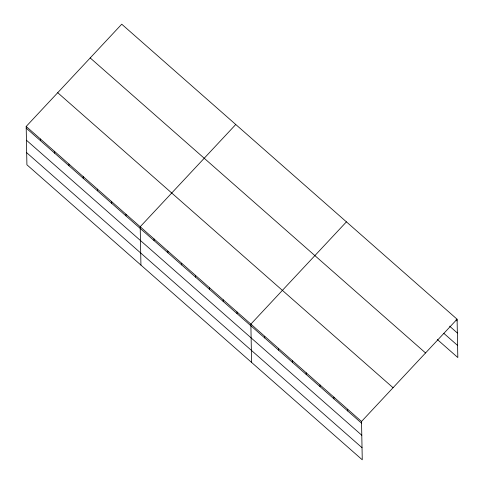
<?xml version="1.0" encoding="UTF-8"?>
<svg xmlns="http://www.w3.org/2000/svg" width="484" height="484" viewBox="0 0 484 484"><rect width="100%" height="100%" fill="white"/><g stroke="black" fill="none" stroke-linecap="round" stroke-linejoin="round"><path stroke-width="0.73" d="M457.09 319.21L361.53 421.461L362.262 459.8L26.91 164.79L26.178 126.451L121.738 24.2L457.09 319.21L457.822 357.549L437.348 339.538M235.756 124.503L140.197 226.754L140.935 265.093M346.423 221.86L250.863 324.111L251.595 362.443M456.013 319.93L457.12 320.904M449.606 326.18L457.35 332.998M443.755 333.288L457.592 345.455M90.199 57.941L425.551 352.957M57.711 92.71L393.062 387.72M26.178 126.451L361.53 421.461M26.209 128.139L361.56 423.155M26.445 140.233L361.79 435.249M26.68 152.696L362.032 447.706M347.694 409.295L347.724 410.983M333.863 397.122L333.893 398.816M320.027 384.955L320.063 386.643M306.197 372.783L306.227 374.477M292.36 360.616L292.397 362.304M278.53 348.444L278.56 350.138M264.694 336.277L264.73 337.965M237.027 311.938L237.063 313.632M223.197 299.771L223.227 301.459M209.36 287.599L209.397 289.293M195.53 275.432L195.56 277.12M181.694 263.26L181.73 264.954M167.863 251.093L167.894 252.781M154.027 238.921L154.063 240.615M125.943 214.218L125.979 215.906M111.689 201.677L111.725 203.371M97.441 189.141L97.472 190.829M83.188 176.599L83.218 178.293M68.934 164.064L68.964 165.752M54.68 151.528L54.716 153.216M40.432 138.987L40.462 140.681"/></g></svg>
